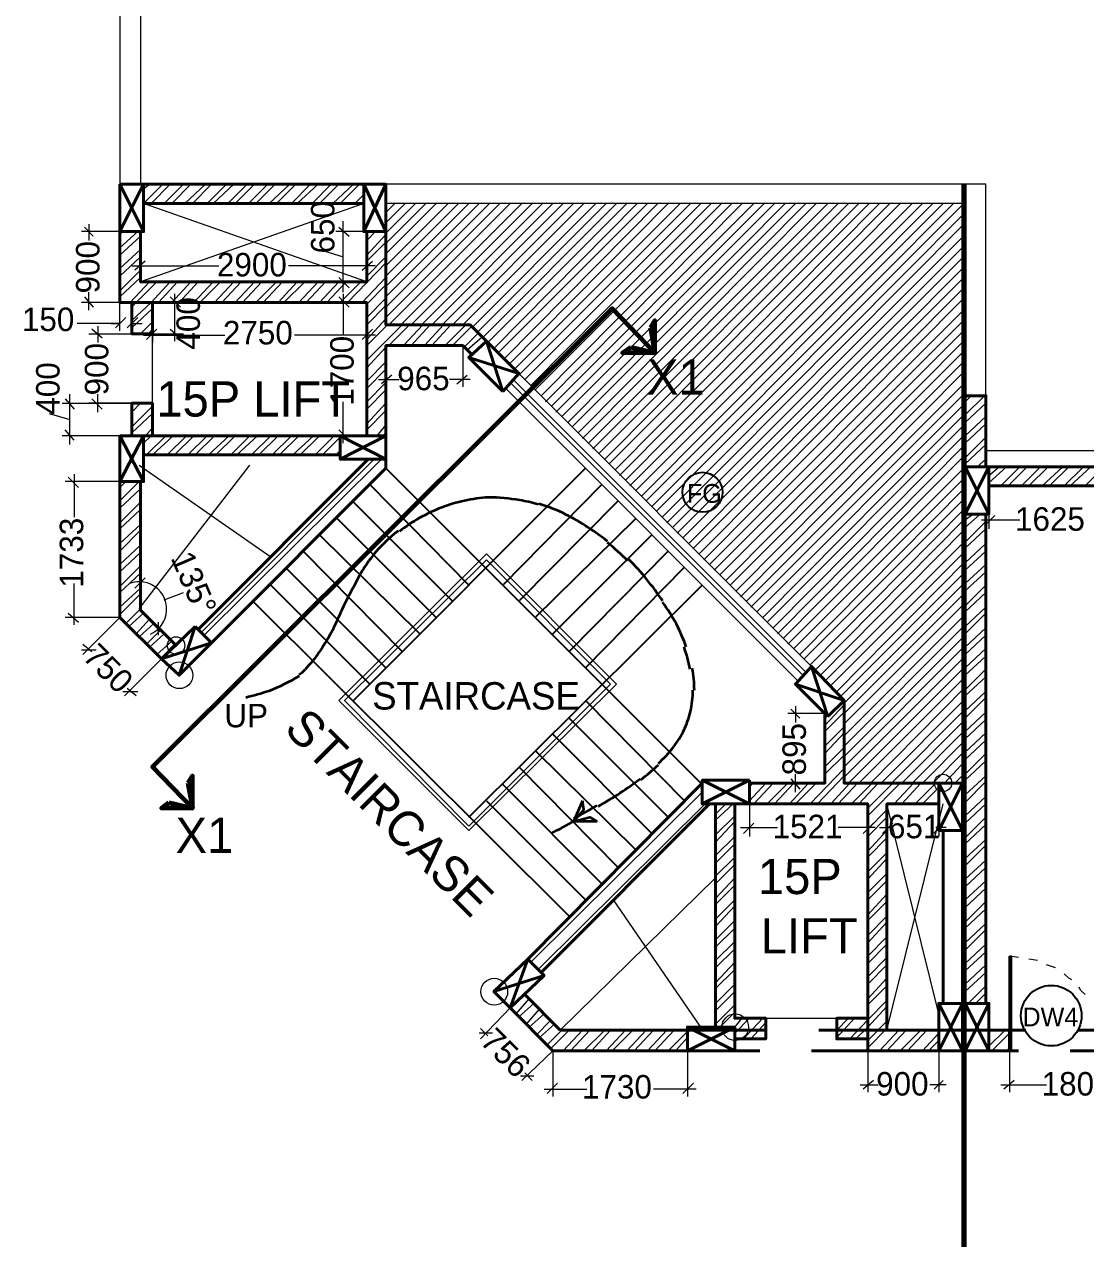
# Model space of a CAD drawing. Header units: millimetres. Extents: x 23593 to 241524, y 4405 to 182732.
# Drawn here: x 85910 to 99468, y 101881 to 117386 of the extents above; entities that cross this region are included whole.
import ezdxf

# ---------------------------------------------------------------- set-up
doc = ezdxf.new("R2010")
doc.units = ezdxf.units.MM
doc.linetypes.add('PDF_IMPORT', pattern=[1, 0.8, -0.2])
for name, color, linetype in [('PDF_0', 7, 'Continuous'), ('PDF_AR_DIMENSION', 7, 'Continuous'), ('PDF_AR_ELEVATION', 2, 'Continuous'), ('PDF_AR_ELEVATIONS', 2, 'Continuous'), ('PDF_AR_STEPS', 6, 'Continuous'), ('PDF_AR_TEXT', 3, 'Continuous'), ('PDF_DOOR WIN TEXT', 5, 'Continuous'), ('PDF_SLAB BEAM', 3, 'Continuous'), ('PDF_ST COLUMN', 1, 'Continuous'), ('PDF_Text', 7, 'Continuous'), ('PDF_wall', 7, 'Continuous')]:
    doc.layers.add(name, color=color, linetype=linetype)
for name, color, linetype, true_color in [('PDF_AR_DOOR', 7, 'Continuous', 0x723939), ('PDF_AR_HATCH', 7, 'Continuous', 0x767676), ('PDF_AR_WINDOW', 7, 'Continuous', 0x00a5dd), ('PDF_exp gap', 7, 'Continuous', 0xdd006e)]:
    doc.layers.add(name, color=color, linetype=linetype, true_color=true_color)
doc.styles.add('PDF Century Gothic', font='GOTHIC.TTF')

msp = doc.modelspace()

# ---------------------------------------------------------------- linework, layer by layer
at = {"layer": 'PDF_0', "lineweight": 13}
for points in [[(86792, 114682), (86679, 114795)], [(89926, 114795), (90058, 114682)], [(87453, 114361), (87321, 114248)], [(90228, 114248), (90360, 114361)], [(90058, 114021), (89926, 114153)], [(86679, 113908), (86792, 113776)], [(87906, 113776), (87774, 113908)], [(90058, 113776), (89926, 113908)], [(87075, 113512), (87208, 113644)], [(87359, 113644), (87226, 113512)], [(86906, 113380), (86773, 113493)], [(87604, 113493), (87472, 113361)], [(87774, 113493), (87906, 113380)], [(90228, 113361), (90360, 113493)], [(90605, 112908), (90473, 112794)], [(91436, 112794), (91568, 112908)], [(86434, 112606), (86547, 112473)], [(86773, 112606), (86906, 112473)], [(86547, 112077), (86434, 112209)], [(89926, 112209), (90058, 112077)], [(86604, 111473), (86471, 111605)], [(98307, 111114), (98175, 110982)], [(87321, 110189), (87453, 110321)], [(86471, 109868), (86604, 109755)], [(87623, 109585), (87623, 109755)], [(86830, 109397), (86641, 109397)], [(87170, 108868), (87359, 108868)], [(95815, 108528), (95702, 108641)], [(95702, 107754), (95815, 107622)], [(95230, 107188), (95098, 107056)], [(96627, 107056), (96759, 107188)], [(97005, 107188), (96872, 107056)], [(97533, 107056), (97646, 107188)], [(91889, 104507), (91719, 104507)], [(92248, 103960), (92418, 103960)], [(96759, 103903), (96627, 103790)], [(97533, 103790), (97646, 103903)], [(98552, 103903), (98420, 103790)], [(92720, 103866), (92587, 103734)], [(94324, 103734), (94456, 103866)]]:
    msp.add_lwpolyline(points, dxfattribs=at)
at = {"layer": 'PDF_AR_DIMENSION', "lineweight": 13}
for points in [[(87132, 114739), (86641, 114739)], [(86736, 114833), (86736, 114625)], [(90247, 114739), (89888, 114739)], [(89982, 113965), (89982, 114097), (89982, 114739), (89982, 114871)], [(89737, 114493), (89982, 114418)], [(87283, 114304), (88397, 114304)], [(87396, 114097), (87396, 114399)], [(90398, 114304), (89284, 114304)], [(90284, 114097), (90284, 114399)], [(86736, 113738), (86736, 113965)], [(90247, 114097), (89888, 114097)], [(87132, 113474), (87132, 113833), (86641, 113833)], [(87944, 113833), (87283, 113833), (87283, 113474)], [(87547, 113833), (87547, 113323)], [(87831, 113946), (87831, 113342)], [(90284, 113323), (90284, 113833), (89888, 113833)], [(89982, 113946), (89982, 113417)], [(87019, 113568), (87132, 113568), (86585, 113568)], [(86849, 113531), (86849, 113323)], [(87283, 113568), (87415, 113568)], [(86736, 113436), (87283, 113436), (87944, 113436)], [(87434, 113417), (88472, 113417)], [(90398, 113417), (89360, 113417)], [(90530, 113285), (90530, 112757)], [(91511, 113285), (91511, 112757)], [(90436, 112851), (90700, 112851)], [(91606, 112851), (91342, 112851)], [(86490, 112020), (86490, 112134), (86490, 112549), (86490, 112662)], [(86849, 112436), (86849, 112662)], [(89982, 112039), (89982, 112568)], [(86226, 112417), (86490, 112341)], [(86396, 112549), (87283, 112549), (86736, 112549)], [(87283, 112134), (86396, 112134)], [(90284, 112134), (89888, 112134)], [(86547, 111643), (86547, 111095)], [(87132, 111548), (86434, 111548)], [(98232, 111492), (98232, 110944)], [(98137, 111058), (98628, 111058)], [(86547, 109717), (86547, 110246)], [(87698, 110038), (87944, 110133)], [(86660, 109340), (87132, 109812), (86434, 109812)], [(86660, 109472), (86773, 109378)], [(87661, 109283), (87189, 108811)], [(87340, 108811), (87226, 108906)], [(96136, 108585), (95664, 108585)], [(95759, 108679), (95759, 108472)], [(95759, 107584), (95759, 107811)], [(96136, 107698), (95664, 107698)], [(95174, 107433), (95174, 107018)], [(96684, 107433), (96684, 107018)], [(96929, 107433), (96929, 107018)], [(97590, 107433), (97590, 107018)], [(95060, 107131), (95532, 107131)], [(96778, 107131), (96306, 107131)], [(96835, 107131), (96986, 107131)], [(97684, 107131), (97552, 107131)], [(92116, 104828), (91738, 104432)], [(91738, 104564), (91832, 104470)], [(92267, 103903), (92663, 104281), (92663, 103696)], [(94381, 104281), (94381, 103696)], [(96684, 104281), (96684, 103752)], [(97590, 104281), (97590, 103752)], [(98496, 104281), (98496, 103752)], [(92399, 103903), (92304, 103998)], [(92550, 103790), (93097, 103790)], [(94494, 103790), (93947, 103790)], [(96589, 103847), (96816, 103847)], [(97684, 103847), (97476, 103847)], [(98383, 103847), (98968, 103847)]]:
    msp.add_lwpolyline(points, dxfattribs=at)
msp.add_lwpolyline([(87522, 109601, 0.092322), (87627, 109673, 0.668178), (87380, 110269, 0.092324), (87255, 110246)], format="xyb", dxfattribs=at)
at = {"layer": 'PDF_AR_DOOR', "lineweight": 25}
msp.add_lwpolyline([(98496, 105489), (98515, 105489), (98515, 104281), (98496, 104281)], close=True, dxfattribs=at)
at = {"layer": 'PDF_AR_DOOR', "lineweight": 20}
for points in [[(98609, 105470), (98496, 105489)], [(98854, 105432), (98741, 105451)], [(99081, 105338), (98968, 105376)], [(99289, 105187), (99251, 105206), (99194, 105263)], [(99459, 104998), (99402, 105055), (99383, 105093)]]:
    msp.add_lwpolyline(points, dxfattribs=at)
at = {"layer": 'PDF_AR_ELEVATION', "color": 74, "lineweight": 20, "true_color": 0x4a9500}
for points in [[(98194, 112643), (98194, 115343), (90530, 115343)], [(97930, 112643), (97930, 115097), (90530, 115097)]]:
    msp.add_lwpolyline(points, dxfattribs=at)
at = {"layer": 'PDF_AR_ELEVATION', "color": 251, "lineweight": 20, "true_color": 0x545454}
for points in [[(90247, 115097), (87396, 114097)], [(90284, 114097), (87434, 115097)], [(87377, 111756), (89058, 110586)], [(87377, 109925), (88793, 111756)], [(96929, 104545), (97646, 107433)], [(97590, 104753), (96929, 107433)], [(92757, 104545), (94739, 106490)], [(94588, 104526), (93437, 106206)]]:
    msp.add_lwpolyline(points, dxfattribs=at)
at = {"layer": 'PDF_AR_ELEVATIONS', "lineweight": 35}
for points in [[(92472, 111255, 0.041704), (92238, 111310, 0.042114), (91840, 111345, 0.040193), (91533, 111304, 0.038633), (91243, 111217, 0.037696), (90960, 111083, 0.037577), (90702, 110912)], [(93358, 110784, 0.028194), (93077, 110984, 0.03148), (92787, 111148, 0.036112), (92481, 111265)], [(90688, 110921, 0.038297), (90457, 110712, 0.039736), (90264, 110467, 0.030857), (90114, 110201, 0.011551), (89969, 109920, -0.007598), (89846, 109648, -0.029082), (89693, 109394, -0.054102), (89523, 109177, -0.070151), (89423, 109082)], [(94064, 110024, 0.0263), (93862, 110298, 0.025628), (93633, 110555)], [(94365, 109438, 0.032369), (94239, 109728, 0.028435), (94063, 110009)], [(88738, 108792, 0.012729), (89037, 108878, 0.041681), (89425, 109068)], [(94332, 108371, 0.059175), (94420, 108612, 0.057323), (94450, 108885)], [(94010, 107949, 0.037144), (94198, 108154, 0.048911), (94340, 108382)], [(93240, 107400, 0.012154), (93522, 107573, 0.018626), (93777, 107754)]]:
    msp.add_lwpolyline(points, format="xyb", dxfattribs=at)
at = {"layer": 'PDF_AR_ELEVATIONS', "lineweight": 20}
for points in [[(93475, 108962), (91587, 107094), (89926, 108755), (91814, 110624)], [(93399, 108962), (91587, 107150), (90001, 108755), (91814, 110548)]]:
    msp.add_lwpolyline(points, close=True, dxfattribs=at)
at = {"layer": 'PDF_AR_ELEVATIONS', "lineweight": 35}
for points in [[(93040, 107471), (92927, 107207), (93059, 107358)], [(93229, 107207), (92927, 107207), (93135, 107263)]]:
    msp.add_lwpolyline(points, close=True, dxfattribs=at)
for centre, radius, start, end in [((91288, 108183), 3313, 45.2856, 51.3007), ((92515, 108787), 1935, 10.8601, 19.6709), ((92968, 108882), 1501, 0.1592, 10.915), ((92100, 109958), 2784, 307.1778, 313.33), ((86964, 118152), 12432, 298.6743, 300.2452), ((74194, 141488), 39063, 298.1798, 298.6859)]:
    msp.add_arc(centre, radius, start, end, dxfattribs=at)
at = {"layer": 'PDF_AR_HATCH', "lineweight": 5}
for points in [[(87434, 115097), (87680, 115343)], [(87434, 115286), (87510, 115343)], [(87529, 115097), (87774, 115343)], [(87698, 115097), (87944, 115343)], [(87793, 115097), (88038, 115343)], [(87963, 115097), (88227, 115343)], [(88057, 115097), (88302, 115343)], [(88246, 115097), (88491, 115343)], [(88321, 115097), (88586, 115343)], [(88510, 115097), (88755, 115343)], [(88604, 115097), (88850, 115343)], [(88774, 115097), (89020, 115343)], [(88869, 115097), (89114, 115343)], [(89039, 115097), (89303, 115343)], [(89133, 115097), (89378, 115343)], [(89322, 115097), (89567, 115343)], [(89397, 115097), (89662, 115343)], [(89586, 115097), (89831, 115343)], [(89680, 115097), (89926, 115343)], [(89850, 115097), (90115, 115343)], [(89945, 115097), (90190, 115343)], [(90133, 115097), (90247, 115211)], [(90209, 115097), (90247, 115116)], [(87132, 114531), (87359, 114739)], [(87132, 114701), (87170, 114739)], [(90284, 114720), (90322, 114739)], [(90284, 114625), (90398, 114739)], [(87132, 114437), (87396, 114682)], [(90284, 114437), (90530, 114701)], [(90284, 114361), (90530, 114606)], [(87132, 114267), (87396, 114512)], [(87132, 114172), (87396, 114418)], [(90039, 113833), (90530, 114342)], [(90284, 114172), (90530, 114418)], [(87132, 113984), (87396, 114248)], [(87132, 113908), (87396, 114153)], [(90228, 113833), (90530, 114153)], [(87264, 113833), (87510, 114097)], [(87283, 113606), (87529, 113833), (87774, 114097)], [(87283, 113776), (87340, 113833), (87604, 114097)], [(87623, 113833), (87868, 114097)], [(87793, 113833), (88038, 114097)], [(87887, 113833), (88133, 114097)], [(88076, 113833), (88321, 114097)], [(88151, 113833), (88416, 114097)], [(88340, 113833), (88586, 114097)], [(88435, 113833), (88680, 114097)], [(88604, 113833), (88850, 114097)], [(88699, 113833), (88944, 114097)], [(88869, 113833), (89133, 114097)], [(88963, 113833), (89209, 114097)], [(89152, 113833), (89397, 114097)], [(89227, 113833), (89492, 114097)], [(89416, 113833), (89662, 114097)], [(89511, 113833), (89756, 114097)], [(89680, 113833), (89926, 114097)], [(89775, 113833), (90020, 114097)], [(89945, 113833), (90209, 114097)], [(90284, 113814), (90530, 114059)], [(90284, 113644), (90530, 113889)], [(87283, 113512), (87547, 113757)], [(90284, 113549), (90530, 113795)], [(87396, 113436), (87547, 113587)], [(90284, 113361), (90530, 113625)], [(90284, 113096), (90738, 113549)], [(90284, 113285), (90549, 113549)], [(90568, 113285), (90832, 113549)], [(90756, 113285), (91002, 113549)], [(90851, 113285), (91096, 113549)], [(91021, 113285), (91266, 113549)], [(91115, 113285), (91360, 113549)], [(91285, 113285), (91549, 113549)], [(91379, 113285), (91625, 113531)], [(87491, 113436), (87547, 113493)], [(91530, 113266), (91700, 113436)], [(91568, 113228), (91757, 113398)], [(90284, 113002), (90530, 113266)], [(90284, 112832), (90530, 113077)], [(90284, 112738), (90530, 112983)], [(90284, 112568), (90530, 112813)], [(90284, 112473), (90530, 112719)], [(97930, 112398), (98175, 112643)], [(97930, 112568), (98005, 112643)], [(87283, 112530), (87302, 112549)], [(87283, 112436), (87396, 112549)], [(87283, 112247), (87547, 112511)], [(87283, 112171), (87547, 112417)], [(90284, 112285), (90530, 112549)], [(90284, 112209), (90530, 112455)], [(97930, 112304), (98194, 112549)], [(90417, 112134), (90530, 112266)], [(97930, 112134), (98194, 112379)], [(97930, 112039), (98194, 112285)], [(87434, 112134), (87453, 112134), (87547, 112228)], [(87434, 112039), (87529, 112134), (87547, 112153)], [(87472, 111888), (87717, 112134)], [(87547, 111888), (87812, 112134)], [(87736, 111888), (87982, 112134)], [(87831, 111888), (88076, 112134)], [(88000, 111888), (88246, 112134)], [(88095, 111888), (88340, 112134)], [(88265, 111888), (88529, 112134)], [(88359, 111888), (88604, 112134)], [(88548, 111888), (88793, 112134)], [(88623, 111888), (88888, 112134)], [(88812, 111888), (89058, 112134)], [(88907, 111888), (89152, 112134)], [(89076, 111888), (89322, 112134)], [(89171, 111888), (89416, 112134)], [(89341, 111888), (89605, 112134)], [(89435, 111888), (89680, 112134)], [(89624, 111888), (89869, 112134)], [(89718, 111888), (89945, 112115)], [(90492, 112134), (90530, 112171)], [(97930, 111850), (98194, 112115)], [(89888, 111888), (89945, 111945)], [(97930, 111775), (98194, 112020)], [(88170, 109623), (90379, 111832)], [(88208, 109585), (90473, 111832)], [(98081, 111737), (98194, 111832)], [(88302, 109491), (90530, 111737)], [(98175, 111737), (98194, 111756)], [(98232, 111624), (98364, 111737)], [(98232, 111530), (98458, 111737)], [(98383, 111492), (98628, 111737)], [(98477, 111492), (98722, 111737)], [(98647, 111492), (98892, 111737)], [(98741, 111492), (98987, 111737)], [(98911, 111492), (99175, 111737)], [(99006, 111492), (99251, 111737)], [(99194, 111492), (99440, 111737)], [(99270, 111492), (99534, 111737)], [(99459, 111492), (99704, 111737)], [(87132, 111303), (87377, 111548)], [(87132, 111473), (87208, 111548)], [(87132, 111209), (87396, 111454)], [(87132, 111020), (87396, 111284)], [(87132, 110944), (87396, 111190)], [(97930, 111058), (98024, 111133)], [(97930, 110963), (98118, 111133)], [(97930, 110775), (98194, 111039)], [(87132, 110756), (87396, 111001)], [(87132, 110661), (87396, 110926)], [(97930, 110699), (98194, 110944)], [(87132, 110491), (87396, 110737)], [(97930, 110510), (98194, 110756)], [(87132, 110397), (87396, 110642)], [(97930, 110416), (98194, 110661)], [(87132, 110208), (87396, 110473)], [(97930, 110246), (98194, 110491)], [(97930, 110152), (98194, 110397)], [(87132, 110133), (87396, 110378)], [(87132, 109944), (87396, 110189)], [(87132, 109850), (87396, 110114)], [(97930, 109963), (98194, 110227)], [(97930, 109887), (98194, 110133)], [(97930, 109699), (98194, 109944)], [(87208, 109736), (87396, 109925)], [(87245, 109699), (87434, 109868)], [(87340, 109604), (87510, 109793)], [(97930, 109604), (98194, 109868)], [(87377, 109566), (87566, 109736)], [(87472, 109472), (87642, 109642)], [(97930, 109434), (98194, 109680)], [(87510, 109434), (87698, 109604)], [(87604, 109340), (87793, 109510)], [(87661, 109302), (87831, 109472)], [(97930, 109340), (98194, 109585)], [(97930, 109170), (98194, 109415)], [(97930, 109076), (98194, 109321)], [(97930, 108887), (98194, 109151)], [(97930, 108811), (98194, 109057)], [(97930, 108623), (98194, 108868)], [(96136, 108434), (96382, 108698)], [(97930, 108528), (98194, 108792)], [(96136, 108358), (96382, 108604)], [(97930, 108358), (98194, 108604)], [(96136, 108170), (96382, 108415)], [(97930, 108264), (98194, 108509)], [(96136, 108075), (96382, 108339)], [(97930, 108094), (98194, 108339)], [(97930, 108000), (98194, 108245)], [(96136, 107905), (96382, 108151)], [(97930, 107811), (98194, 108075)], [(96136, 107811), (96382, 108056)], [(97930, 107735), (98194, 107981)], [(95947, 107433), (96382, 107886)], [(96042, 107433), (96382, 107792)], [(97930, 107547), (98194, 107792)], [(92342, 105451), (94569, 107679)], [(95174, 107471), (95381, 107698)], [(95174, 107641), (95211, 107698)], [(95230, 107433), (95476, 107698)], [(95400, 107433), (95664, 107698)], [(95494, 107433), (95740, 107698)], [(95683, 107433), (95929, 107698)], [(95759, 107433), (96023, 107698)], [(96212, 107433), (96457, 107698)], [(96306, 107433), (96552, 107698)], [(96476, 107433), (96740, 107698)], [(96570, 107433), (96816, 107698)], [(96684, 107377), (97005, 107698)], [(96684, 107282), (97099, 107698)], [(97023, 107433), (97269, 107698)], [(97118, 107433), (97363, 107698)], [(97288, 107433), (97552, 107698)], [(97382, 107433), (97590, 107641)], [(97930, 107452), (98194, 107717)], [(92380, 105414), (94569, 107584)], [(97571, 107433), (97590, 107471)], [(97930, 107282), (98194, 107528)], [(92474, 105319), (94607, 107433)], [(94739, 107301), (94872, 107433)], [(94739, 107226), (94966, 107433)], [(96684, 107112), (96929, 107358)], [(97930, 107188), (98194, 107433)], [(94739, 107037), (94985, 107282)], [(94739, 106943), (94985, 107207)], [(96684, 107018), (96929, 107263)], [(97930, 106999), (98194, 107263)], [(97930, 106924), (98194, 107169)], [(94739, 106773), (94985, 107018)], [(96684, 106829), (96929, 107094)], [(96684, 106754), (96929, 106999)], [(94739, 106678), (94985, 106924)], [(97930, 106735), (98194, 106980)], [(97930, 106641), (98194, 106905)], [(94739, 106508), (94985, 106754)], [(96684, 106565), (96929, 106810)], [(96684, 106471), (96929, 106735)], [(97930, 106471), (98194, 106716)], [(94739, 106414), (94985, 106659)], [(96684, 106301), (96929, 106546)], [(97930, 106376), (98194, 106622)], [(94739, 106225), (94985, 106490)], [(94739, 106150), (94985, 106395)], [(96684, 106206), (96929, 106452)], [(97930, 106206), (98194, 106452)], [(96684, 106018), (96929, 106282)], [(97930, 106112), (98194, 106357)], [(94739, 105961), (94985, 106206)], [(94739, 105867), (94985, 106131)], [(96684, 105942), (96929, 106188)], [(97930, 105923), (98194, 106188)], [(97930, 105848), (98194, 106093)], [(94739, 105697), (94985, 105942)], [(96684, 105753), (96929, 105999)], [(96684, 105659), (96929, 105923)], [(97930, 105659), (98194, 105904)], [(94739, 105602), (94985, 105848)], [(97930, 105565), (98194, 105829)], [(94739, 105432), (94985, 105678)], [(96684, 105489), (96929, 105734)], [(96684, 105395), (96929, 105640)], [(97930, 105395), (98194, 105640)], [(94739, 105338), (94985, 105583)], [(96684, 105225), (96929, 105470)], [(97930, 105300), (98194, 105546)], [(94739, 105149), (94985, 105414)], [(94739, 105074), (94985, 105319)], [(96684, 105130), (96929, 105376)], [(97930, 105130), (98194, 105376)], [(97930, 105036), (98194, 105281)], [(94739, 104885), (94985, 105130)], [(96684, 104942), (96929, 105206)], [(94739, 104791), (94985, 105036)], [(96684, 104866), (96929, 105112)], [(97967, 104885), (98194, 105112)], [(98062, 104885), (98194, 105017)], [(92191, 104753), (92361, 104942)], [(92229, 104715), (92418, 104885)], [(94739, 104621), (94985, 104866)], [(96457, 104432), (96684, 104677), (96929, 104923)], [(96533, 104432), (96684, 104583), (96929, 104847)], [(92323, 104621), (92493, 104810)], [(92361, 104583), (92550, 104753)], [(92455, 104489), (92625, 104659)], [(94796, 104583), (94985, 104772)], [(94985, 104583), (95079, 104696)], [(94985, 104507), (95174, 104696)], [(95098, 104432), (95343, 104696)], [(96287, 104545), (96438, 104696)], [(96287, 104451), (96514, 104696)], [(96684, 104413), (96929, 104659)], [(92493, 104451), (92682, 104621)], [(92587, 104356), (92776, 104545)], [(92644, 104319), (92871, 104545)], [(92795, 104281), (93040, 104545)], [(92889, 104281), (93135, 104545)], [(93059, 104281), (93324, 104545)], [(93154, 104281), (93399, 104545)], [(93343, 104281), (93588, 104545)], [(93418, 104281), (93682, 104545)], [(93607, 104281), (93852, 104545)], [(93701, 104281), (93947, 104545)], [(93871, 104281), (94116, 104545)], [(93965, 104281), (94211, 104545)], [(94135, 104281), (94381, 104526)], [(95192, 104432), (95381, 104640)], [(96684, 104319), (96929, 104564)], [(96835, 104281), (97080, 104545)], [(96929, 104281), (97174, 104545)], [(97099, 104281), (97363, 104545)], [(97193, 104281), (97439, 104545)], [(97382, 104281), (97590, 104507)], [(98232, 104338), (98439, 104545)], [(98232, 104526), (98250, 104545)], [(98269, 104281), (98496, 104507)], [(94230, 104281), (94381, 104451)], [(95362, 104432), (95381, 104451)], [(97458, 104281), (97590, 104413)], [(98458, 104281), (98496, 104319)]]:
    msp.add_lwpolyline(points, dxfattribs=at)
at = {"layer": 'PDF_AR_HATCH', "color": 62, "lineweight": 5, "true_color": 0x8ab800}
for points in [[(90530, 114984), (90643, 115097)], [(90530, 114852), (90775, 115097)], [(90530, 114720), (90907, 115097)], [(90530, 114588), (91040, 115097)], [(90530, 114455), (91172, 115097)], [(90530, 114304), (91323, 115097)], [(90530, 114172), (91455, 115097)], [(90530, 114040), (91587, 115097)], [(90530, 113908), (91719, 115097)], [(90530, 113776), (91851, 115097)], [(90530, 113644), (91983, 115097)], [(90568, 113549), (92116, 115097)], [(90719, 113549), (92267, 115097)], [(90851, 113549), (92399, 115097)], [(90983, 113549), (92531, 115097)], [(91115, 113549), (92663, 115097)], [(91247, 113549), (92795, 115097)], [(91379, 113549), (92927, 115097)], [(91511, 113549), (93059, 115097)], [(91625, 113512), (93210, 115097)], [(91700, 113455), (93343, 115097)], [(91757, 113380), (93475, 115097)], [(91832, 113323), (93607, 115097)], [(91908, 113247), (93739, 115097)], [(91965, 113191), (93871, 115097)], [(92040, 113115), (94003, 115097)], [(92097, 113040), (94135, 115097)], [(92172, 112983), (94286, 115097)], [(92229, 112908), (94418, 115097)], [(92304, 112851), (94551, 115097)], [(92380, 112775), (94683, 115097)], [(92436, 112719), (94815, 115097)], [(92512, 112643), (94947, 115097)], [(92569, 112568), (95079, 115097)], [(92644, 112511), (95230, 115097)], [(92701, 112436), (95362, 115097)], [(92776, 112379), (95494, 115097)], [(92852, 112304), (95627, 115097)], [(92908, 112247), (95759, 115097)], [(92984, 112171), (95891, 115097)], [(93040, 112096), (96023, 115097)], [(93116, 112039), (96174, 115097)], [(93173, 111964), (96306, 115097)], [(93248, 111907), (96438, 115097)], [(93324, 111832), (96570, 115097)], [(93380, 111775), (96703, 115097)], [(93456, 111699), (96835, 115097)], [(93512, 111624), (96967, 115097)], [(93588, 111567), (97099, 115097)], [(93645, 111492), (97250, 115097)], [(93720, 111435), (97382, 115097)], [(93796, 111360), (97514, 115097)], [(93852, 111303), (97646, 115097)], [(93928, 111228), (97779, 115097)], [(93984, 111171), (97911, 115097)], [(94060, 111095), (97930, 114984)], [(94116, 111020), (97930, 114852)], [(94192, 110963), (97930, 114701)], [(94249, 110888), (97930, 114569)], [(94324, 110831), (97930, 114437)], [(94400, 110756), (97930, 114304)], [(94456, 110699), (97930, 114172)], [(94532, 110624), (97930, 114040)], [(94588, 110548), (97930, 113908)], [(94664, 110491), (97930, 113757)], [(94721, 110416), (97930, 113625)], [(94796, 110359), (97930, 113493)], [(94872, 110284), (97930, 113361)], [(94928, 110227), (97930, 113228)], [(95004, 110152), (97930, 113096)], [(95060, 110076), (97930, 112964)], [(95136, 110019), (97930, 112813)], [(95192, 109944), (97930, 112681)], [(95268, 109887), (97930, 112549)], [(95343, 109812), (97930, 112417)], [(95400, 109755), (97930, 112285)], [(95476, 109680), (97930, 112153)], [(95532, 109604), (97930, 112020)], [(95608, 109548), (97930, 111888)], [(95664, 109472), (97930, 111737)], [(95740, 109415), (97930, 111605)], [(95815, 109340), (97930, 111473)], [(95872, 109283), (97930, 111341)], [(95947, 109208), (97930, 111209)], [(96004, 109132), (97930, 111077)], [(96080, 109076), (97930, 110944)], [(96136, 109000), (97930, 110793)], [(96212, 108943), (97930, 110661)], [(96287, 108868), (97930, 110529)], [(96344, 108811), (97930, 110397)], [(96382, 108717), (97930, 110265)], [(96382, 108585), (97930, 110133)], [(96382, 108453), (97930, 110001)], [(96382, 108302), (97930, 109850)], [(96382, 108170), (97930, 109717)], [(96382, 108037), (97930, 109585)], [(96382, 107905), (97930, 109453)], [(96382, 107773), (97930, 109321)], [(96438, 107698), (97930, 109189)], [(96570, 107698), (97930, 109057)], [(96721, 107698), (97930, 108925)], [(96854, 107698), (97930, 108774)], [(96986, 107698), (97930, 108641)], [(97118, 107698), (97930, 108509)], [(97250, 107698), (97930, 108377)], [(97382, 107698), (97930, 108245)], [(97514, 107698), (97930, 108113)], [(97665, 107698), (97930, 107981)], [(97797, 107698), (97930, 107830)], [(97930, 107698), (97930, 107698)]]:
    msp.add_lwpolyline(points, dxfattribs=at)
at = {"layer": 'PDF_AR_STEPS', "lineweight": 25}
for points in [[(90115, 108755), (93078, 111718)], [(90530, 111718), (94569, 107679)], [(90322, 111511), (91587, 110227)], [(92021, 110227), (93286, 111511)], [(90115, 111284), (91379, 110019)], [(92229, 110019), (93494, 111303)], [(89907, 111077), (91172, 109812)], [(92436, 109812), (93720, 111077)], [(89680, 110869), (90964, 109604)], [(92663, 109604), (93928, 110869)], [(89473, 110661), (90738, 109378)], [(92871, 109378), (94135, 110661)], [(89265, 110435), (90530, 109170)], [(93078, 109170), (94343, 110454)], [(89058, 110227), (90322, 108962)], [(91587, 107263), (94569, 110227)], [(88831, 110019), (92871, 105999)], [(93078, 108755), (94343, 107471)], [(92871, 108528), (94135, 107263)], [(92663, 108321), (93928, 107056)], [(92436, 108113), (93720, 106848)], [(92229, 107905), (93494, 106622)], [(92021, 107679), (93286, 106414)], [(91814, 107471), (93078, 106206)]]:
    msp.add_lwpolyline(points, dxfattribs=at)
at = {"layer": 'PDF_AR_TEXT', "lineweight": 60}
msp.add_lwpolyline([(88057, 107377), (87547, 107905), (93418, 113757), (93965, 113191)], dxfattribs=at)
for points in [[(93909, 113512), (93965, 113191), (93965, 113606)], [(93663, 113266), (93965, 113191), (93550, 113191)], [(88000, 107698), (88057, 107377), (88057, 107792)], [(87755, 107452), (88057, 107377), (87661, 107377)]]:
    msp.add_lwpolyline(points, close=True, dxfattribs=at)
at = {"layer": 'PDF_AR_WINDOW', "color": 2, "lineweight": 20}
for points in [[(87132, 118684), (87132, 115343)], [(87396, 118684), (87396, 115343)], [(87547, 112549), (87547, 113436)], [(92040, 113115), (95966, 109189)], [(92059, 112738), (95796, 109000)], [(95381, 104696), (96287, 104696)]]:
    msp.add_lwpolyline(points, dxfattribs=at)
at = {"layer": 'PDF_AR_WINDOW', "lineweight": 20}
for points in [[(92116, 112813), (95853, 109076)], [(92153, 112851), (95891, 109113)]]:
    msp.add_lwpolyline(points, dxfattribs=at)
at = {"layer": 'PDF_AR_WINDOW', "color": 2, "linetype": 'PDF_IMPORT', "lineweight": 20, "ltscale": 6323.670808}
msp.add_lwpolyline([(98194, 111945), (119392, 111945)], dxfattribs=at)
at = {"layer": 'PDF_DOOR WIN TEXT', "lineweight": 25}
for centre, radius in [((94573, 111411), 255), ((99028, 104729), 387)]:
    msp.add_circle(centre, radius, dxfattribs=at)
at = {"layer": 'PDF_exp gap', "lineweight": 35}
for points in [[(97892, 115343), (97892, 88141)], [(97930, 115343), (97930, 88141)]]:
    msp.add_lwpolyline(points, dxfattribs=at)
at = {"layer": 'PDF_SLAB BEAM', "lineweight": 0}
for centre in [(87849, 109455), (97646, 107700)]:
    msp.add_circle(centre, 111, dxfattribs=at)
at = {"layer": 'PDF_ST COLUMN', "color": 6, "lineweight": 40}
for points in [[(87132, 115343), (87434, 115343), (87434, 114739), (87132, 114739)], [(90247, 115343), (90530, 115343), (90530, 114739), (90247, 114739)], [(92021, 112700), (92229, 112926), (91814, 113342), (91587, 113134)], [(87132, 112134), (87434, 112134), (87434, 111548), (87132, 111548)], [(90530, 112134), (90530, 111832), (89945, 111832), (89945, 112134)], [(97930, 111737), (98232, 111737), (98232, 111133), (97930, 111133)], [(88095, 109699), (88302, 109491), (87887, 109076), (87661, 109283)], [(96174, 108547), (96382, 108755), (95966, 109189), (95759, 108962)], [(95174, 107735), (95174, 107433), (94569, 107433), (94569, 107735)], [(97892, 107094), (97590, 107094), (97590, 107698), (97892, 107698)], [(92342, 105451), (92550, 105244), (92116, 104828), (91908, 105036)], [(97892, 104281), (97590, 104281), (97590, 104885), (97892, 104885)], [(97930, 104885), (98232, 104885), (98232, 104281), (97930, 104281)], [(94985, 104583), (94985, 104281), (94381, 104281), (94381, 104583)]]:
    msp.add_lwpolyline(points, close=True, dxfattribs=at)
for points in [[(87132, 114739), (87434, 115343)], [(87434, 114739), (87132, 115343)], [(90247, 114739), (90530, 115343)], [(90530, 114739), (90247, 115343)], [(91814, 113342), (92021, 112700)], [(91587, 113134), (92229, 112926)], [(87132, 111548), (87434, 112134)], [(87434, 111548), (87132, 112134)], [(89945, 112134), (90530, 111832)], [(89945, 111832), (90530, 112134)], [(97930, 111133), (98232, 111737)], [(98232, 111133), (97930, 111737)], [(87887, 109076), (88095, 109699)], [(87661, 109283), (88302, 109491)], [(95966, 109189), (96174, 108547)], [(95759, 108962), (96382, 108755)], [(94569, 107735), (95174, 107433)], [(94569, 107433), (95174, 107735)], [(97892, 107698), (97590, 107094)], [(97590, 107698), (97892, 107094)], [(92116, 104828), (92342, 105451)], [(91908, 105036), (92550, 105244)], [(97892, 104885), (97590, 104281)], [(97590, 104885), (97892, 104281)], [(97930, 104281), (98232, 104885)], [(98232, 104281), (97930, 104885)], [(94381, 104583), (94985, 104281)], [(94381, 104281), (94985, 104583)]]:
    msp.add_lwpolyline(points, dxfattribs=at)
at = {"layer": 'PDF_wall', "lineweight": 40}
for points in [[(87434, 115343), (90247, 115343)], [(87434, 115097), (90247, 115097)], [(90284, 112134), (90284, 113833), (87132, 113833), (87132, 114739)], [(90284, 114739), (90284, 114097), (87396, 114097), (87396, 114739)], [(90530, 114739), (90530, 113549), (91606, 113549), (91814, 113342)], [(87547, 113833), (87547, 113436), (87283, 113436), (87283, 113833)], [(90530, 113285), (90530, 112134), (90530, 113285), (91511, 113285), (91625, 113172)], [(97930, 111737), (97930, 112643), (98194, 112643), (98194, 111737)], [(87283, 112134), (87283, 112549), (87547, 112549), (87547, 112134)], [(89945, 112134), (87434, 112134)], [(89945, 111888), (87434, 111888)], [(88133, 109661), (90303, 111832)], [(88302, 109491), (90530, 111718), (90530, 111832)], [(98232, 111737), (99855, 111737), (99855, 111492), (98232, 111492)], [(87132, 111548), (87132, 109812), (87661, 109283)], [(87396, 111548), (87396, 109906), (87849, 109453)], [(97930, 104885), (97930, 111133)], [(98194, 104885), (98194, 111133)], [(97590, 107698), (96382, 107698), (96382, 108755)], [(96136, 108585), (96136, 107698), (95174, 107698)], [(92342, 105451), (94569, 107698)], [(92512, 105281), (94664, 107433)], [(94739, 107433), (94739, 104583)], [(94985, 104432), (95381, 104432), (95381, 104696), (94985, 104696), (94985, 107433)], [(96684, 104281), (96684, 107433), (95174, 107433)], [(97590, 107433), (96929, 107433), (96929, 104545)], [(97646, 104885), (97646, 107094)], [(97892, 104885), (97892, 107094)], [(92304, 104998), (92757, 104545)], [(92116, 104828), (92663, 104281)], [(96684, 104696), (96287, 104696), (96287, 104432), (96684, 104432)], [(98496, 104545), (98496, 104281)]]:
    msp.add_lwpolyline(points, dxfattribs=at)
at = {"layer": 'PDF_wall', "linetype": 'PDF_IMPORT', "lineweight": 40, "ltscale": 3303.410123}
for points in [[(92757, 104545), (119487, 104545)], [(92663, 104281), (119487, 104281)]]:
    msp.add_lwpolyline(points, dxfattribs=at)
at = {"layer": 'PDF_wall', "lineweight": 0}
for centre in [(87892, 109075), (91913, 105035), (94990, 104582)]:
    msp.add_circle(centre, 171, dxfattribs=at)

# ---------------------------------------------------------------- texts
at = {"layer": 'PDF_Text', "attachment_point": 4, "style": 'PDF Century Gothic'}
for s, insert, char_height, rotation in [('650', (89724, 114460), 300, 90), ('900', (86723, 113950), 300, 90), ('400', (88006, 113233), 300, 90), ('1700', (89970, 112516), 300, 90), ('900', (86836, 112648), 300, 90), ('400', (86213, 112402), 300, 90), ('1733', (86515, 110194), 300, 90), ('135°', (87912, 110633), 300, 293.1967), ('750', (86746, 109399), 300, 315.0011), ('STAIRCASE', (89369, 108529), 450, 314.9999), ('895', (95746, 107796), 300, 90), ('756', (91824, 104491), 300, 315.0006)]:
    msp.add_mtext(s, dxfattribs=dict(at, insert=insert, char_height=char_height, rotation=rotation))
for s, insert, char_height in [('2900', (88371, 114315), 300), ('150', (85880, 113617), 300), ('2750', (88447, 113447), 300), ('X1', (93865, 112884), 450), ('965', (90674, 112862), 300), ('15P LIFT', (87597, 112600), 450), ('1625', (98565, 111068), 300), ('STAIRCASE', (90354, 108810), 350), ('UP', (88466, 108558), 300), ('1521', (95469, 107142), 300), ('651', (96942, 107142), 300), ('X1', (87843, 107032), 450), ('15P', (95281, 106503), 450), ('LIFT', (95318, 105748), 450), ('1730', (93034, 103819), 300), ('900', (96791, 103857), 300), ('1800', (98905, 103857), 300)]:
    msp.add_mtext(s, dxfattribs=dict(at, insert=insert, char_height=char_height))
at = {"layer": 'PDF_Text', "color": 5, "char_height": 240, "attachment_point": 4, "style": 'PDF Century Gothic'}
for s, insert in [('FG', (94374, 111395)), ('DW4', (98660, 104713))]:
    msp.add_mtext(s, dxfattribs=dict(at, insert=insert))

doc.saveas('drawing.dxf')
